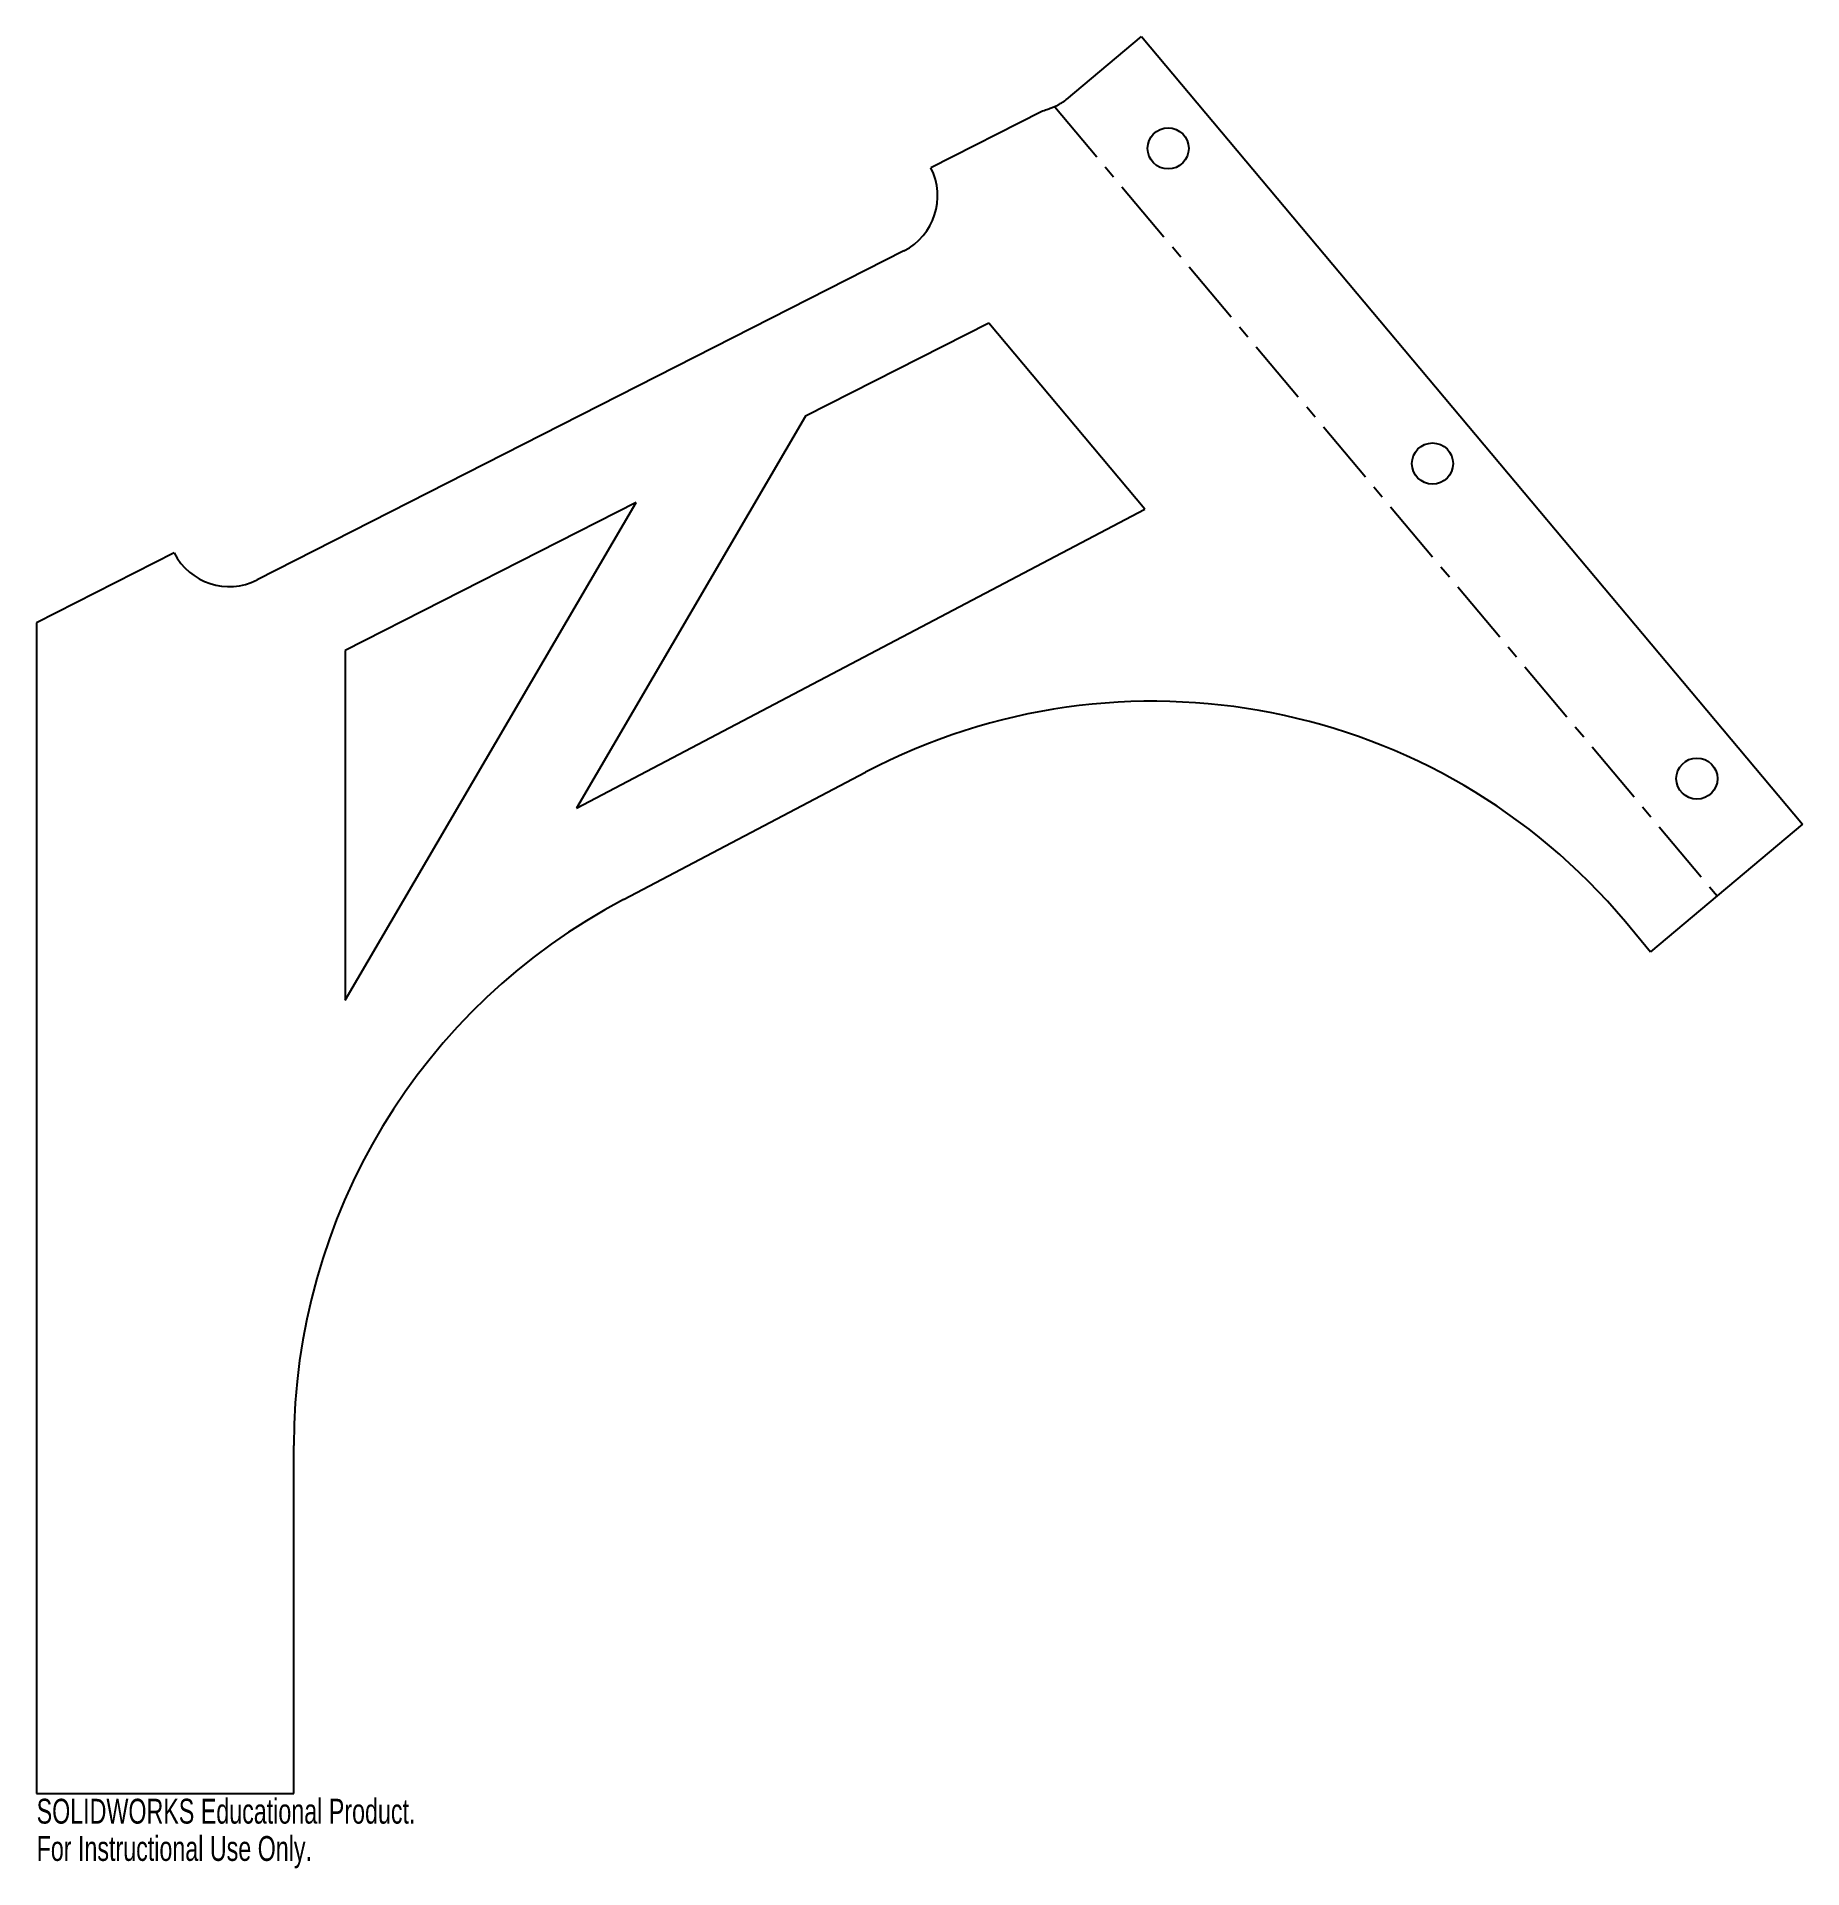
# Paper-space layout 'Flat-Pattern24' of a CAD drawing. Header units: millimetres. Extents: x 0 to 343, y -152 to 205.
import ezdxf

# ---------------------------------------------------------------- set-up
doc = ezdxf.new("R2010")
doc.units = ezdxf.units.MM
doc.linetypes.add('CENTERX2', pattern=[20.32, 12.7, -2.54, 2.54, -2.54])
doc.styles.add('SLDTEXTSTYLE0', font='TXT', dxfattribs={"width": 0.7})

psp = doc.layouts.new('Flat-Pattern24')

# ---------------------------------------------------------------- linework, layer by layer
at = {"color": 254, "linetype": 'Continuous', "lineweight": 25}
for p, q in [((200.34, 192.31), (214.89, 204.52)), ((214.89, 204.52), (343.45, 51.32)), ((195.41, 189.92), (173.94, 179)), ((168.69, 162.86), (42.88, 98.87)), ((185.2, 148.82), (149.55, 130.69)), ((215.58, 112.62), (185.2, 148.82)), ((149.55, 130.69), (105.02, 54.48)), ((116.59, 113.92), (60, 85.14)), ((60, 17.08), (116.59, 113.92)), ((105.02, 54.48), (215.58, 112.62)), ((26.74, 104.12), (0, 90.52)), ((0, 90.52), (0, -137.21)), ((60, 85.14), (60, 17.08)), ((114.15, 36.69), (161.24, 61.45)), ((343.45, 51.32), (313.92, 26.54)), ((309.02, 32.38), (313.92, 26.54)), ((50, -137.21), (50, -69.52)), ((0, -137.21), (50, -137.21))]:
    psp.add_line(p, q, dxfattribs=at)
at = {"color": 254, "linetype": 'CENTERX2'}
psp.add_line((198.05, 190.9), (326.86, 37.4), dxfattribs=at)
at = {"color": 254, "linetype": 'Continuous', "lineweight": 25}
for centre in [(220.09, 182.78), (271.51, 121.49), (322.93, 60.21)]:
    psp.add_circle(centre, 4, dxfattribs=at)
for centre, radius, start, end in [((163.25, 173.56), 12, 296.9617, 26.9617), ((37.44, 109.56), 12, 206.9617, 296.9617), ((217.09, -44.76), 120, 40, 117.7396), ((170, -69.52), 120, 117.7396, 180)]:
    psp.add_arc(centre, radius, start, end, dxfattribs=at)
psp.add_open_spline([(200.34, 192.31), (200.24, 192.24), (200.06, 192.09), (199.77, 191.89), (199.48, 191.69), (199.19, 191.51), (198.9, 191.34), (198.6, 191.17), (198.3, 191.02), (197.88, 190.82), (197.27, 190.58), (196.41, 190.26), (195.77, 190.04), (195.41, 189.92)], degree=3, knots=[0, 0, 0, 0, 0.064511, 0.128329, 0.19151, 0.25411, 0.316189, 0.377806, 0.439024, 0.499906, 0.628983, 0.79563, 1, 1, 1, 1], dxfattribs=at)

# ---------------------------------------------------------------- texts
at = {"color": 141, "linetype": 'Continuous', "char_height": 4.8336, "attachment_point": 1, "style": 'SLDTEXTSTYLE0'}
for s, insert in [('SOLIDWORKS Educational Product.', (0, -138.23)), ('For Instructional Use Only.', (0, -145.48))]:
    psp.add_mtext(s, dxfattribs=dict(at, insert=insert))

doc.saveas('drawing.dxf')
